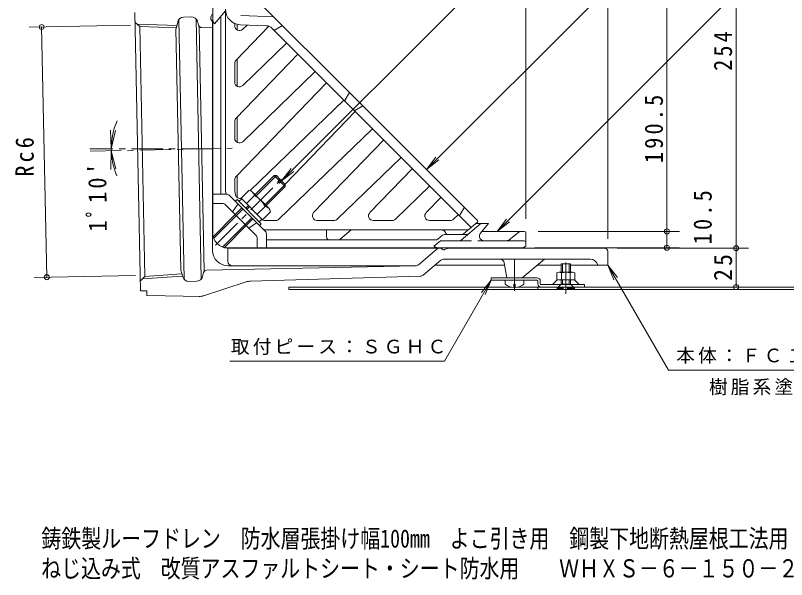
# Model space of a CAD drawing. Units: millimetres at full size, sheet at 1:4; details may follow other scales. Extents: x -509 to 466, y -549 to 533.
# Drawn here: x -354.7 to 140.8, y -549.4 to -186.7 of the extents above; entities that cross this region are included whole.
import ezdxf
from ezdxf.enums import TextEntityAlignment as Align

# ---------------------------------------------------------------- set-up
doc = ezdxf.new("R2010")
doc.units = ezdxf.units.MM
doc.header["$LTSCALE"] = 4
doc.header["$PDMODE"] = 32
doc.header["$PDSIZE"] = 3.2
for name, pattern in [('CHAIN1', [8, 5, -1, 1, -1]), ('DASHED1', [1.8, 1.2, -0.6]), ('DASHED2', [3, 2, -1])]:
    doc.linetypes.add(name, pattern=pattern)
for name, color, linetype, lineweight in [('0-0_通り芯', 4, 'Continuous', 9), ('0-1_躯体', 6, 'Continuous', 9), ('0-2_仕上', 3, 'Continuous', 9), ('0-4_その他', 7, 'Continuous', 9), ('0-5_寸法', 7, 'Continuous', 9), ('0-8', 2, 'Continuous', 9), ('0-A', 2, 'Continuous', 9), ('0-F', 7, 'CHAIN1', 9)]:
    doc.layers.add(name, color=color, linetype=linetype, lineweight=lineweight)
doc.layers.add('F-5_F-5ﾚｲﾔ', color=2, linetype='Continuous')
doc.styles.add('ＭＳ ゴシック', font='')
doc.styles.get('ＭＳ ゴシック').set_extended_font_data('MS Gothic')

msp = doc.modelspace()

# ---------------------------------------------------------------- linework, layer by layer
at = {"layer": '0-0_通り芯', "color": 6}
for p, q in [((-277.979, -184.785), (-274.334, -363.748)), ((-274.793, -193.884), (-277.854, -190.946)), ((-276.384, -192.357), (-250.752, -193.158)), ((-274.793, -193.884), (-271.522, -354.527)), ((-274.793, -193.884), (-251.11, -194.624)), ((-271.522, -354.527), (-274.46, -357.587)), ((-273.049, -356.118), (-247.468, -354.274)), ((-271.522, -354.527), (-247.888, -352.823))]:
    msp.add_line(p, q, dxfattribs=at)
at = {"layer": '0-0_通り芯'}
for p, q in [((-246.588, -187.701), (-241.68, -187.601)), ((-228.228, -185.83), (-229.041, -187.573)), ((-229.041, -187.573), (-229.041, -189.073)), ((-251.484, -195.208), (-250.392, -190.749)), ((-249.632, -189.203), (-246.228, -356.29)), ((-238.635, -188.914), (-235.229, -356.131)), ((-236.965, -193.056), (-237.775, -190.424)), ((-228.308, -190.341), (-229.041, -189.073)), ((-228.041, -337.685), (-228.041, -191.341)), ((-251.51, -195.209), (-248.349, -350.376)), ((-236.535, -193.811), (-233.33, -351.156)), ((-235.013, -194.467), (-228.041, -194.325)), ((-218.141, -336.322), (-218.141, -344.685)), ((-81.949, -336.323), (-218.041, -336.323)), ((-81.949, -336.323), (-81.574, -336.323)), ((-77.176, -336.469), (-78.93, -337.177)), ((-76.426, -336.323), (23.959, -336.323)), ((-83.877, -337.025), (-95.771, -347.005)), ((-79.679, -337.323), (-79.841, -337.323)), ((25.959, -338.323), (25.959, -347.323)), ((-81.329, -344.025), (-92.714, -353.578)), ((14.556, -343.323), (-79.401, -343.323)), ((-40.623, -345.83), (-39.04, -355.323)), ((-248.321, -350.376), (-247.051, -354.776)), ((-97.638, -347.707), (-231.837, -350.44)), ((-97.336, -347.685), (-218.041, -347.685)), ((-40.374, -347.323), (-85.26, -347.323)), ((-4.04, -347.323), (-19.506, -347.323)), ((25.959, -347.323), (1.959, -347.323)), ((19.406, -347.11), (19.459, -347.323)), ((-233.731, -351.929), (-234.432, -354.587)), ((-94.553, -354.279), (-203.609, -357.528)), ((-238.218, -357.566), (-243.127, -357.666)), ((-206.403, -358.013), (-235.041, -367.323)), ((-270.271, -366.834), (-235.041, -367.323))]:
    msp.add_line(p, q, dxfattribs=at)
at = {"layer": '0-0_通り芯', "linetype": 'CHAIN1'}
for p, q in [((-306.726, -273.949), (-215.399, -272.089)), ((-34.04, -343.875), (-34.04, -363.654))]:
    msp.add_line(p, q, dxfattribs=at)
at = {"layer": '0-0_通り芯'}
msp.add_lwpolyline([(-39.04, -355.323), (-29.04, -355.323), (-14.739, -343.323)], dxfattribs=at)
at = {"layer": '0-0_通り芯', "color": 6}
msp.add_lwpolyline([(-274.334, -363.748), (-270.335, -363.667), (-270.271, -366.834)], dxfattribs=at)
at = {"layer": '0-0_通り芯'}
for centre, radius, start, end in [((-246.507, -191.701), 4, 91.16681, 166.23539), ((-241.598, -191.601), 4, 17.11221, 91.16681), ((-227.041, -188.016), 2, 155.004, 180), ((-235.054, -192.468), 2, 197.11221, 271.16681), ((-227.041, -188.537), 2, 180, 209.99432), ((-230.041, -191.341), 2, 0, 29.99432), ((-218.041, -326.323), 10, 180, 270), ((-81.949, -339.323), 3, 90, 130.00061), ((-81.574, -337.323), 1, 29.99821, 90), ((-79.841, -336.323), 1, 209.99821, 270), ((-76.426, -338.323), 2, 90, 112), ((23.959, -338.323), 2, 0, 90), ((-218.041, -337.685), 10, 180, 270), ((-79.679, -335.323), 2, 270, 292), ((-215.141, -344.685), 3, 180, 270), ((-79.401, -346.323), 3, 90, 130.00061), ((-43.582, -346.323), 3, 9.46231, 90), ((-13.647, -346.323), 3, 90, 130.00008), ((14.556, -348.323), 5, 14.03624, 90), ((-231.797, -352.44), 2, 91.16681, 165.22141), ((-97.699, -344.707), 3, 271.16681, 310.00061), ((-243.208, -353.667), 4, 196.09823, 271.16681), ((-238.299, -353.567), 4, 271.16681, 345.22141), ((-94.643, -351.28), 3, 271.70668, 310), ((-29.404, -354.323), 1, 270, 309.99971), ((-203.311, -367.524), 10, 91.70668, 108.00828), ((-236.557, -357.301), 10, 269.20553, 288.00828)]:
    msp.add_arc(centre, radius, start, end, dxfattribs=at)
at = {"layer": '0-1_躯体'}
for p, q in [((-227.743, -328.026), (-227.743, -137.309)), ((-226.743, -192.026), (-219.743, -183.683)), ((-222.743, -301.584), (-222.743, -187.259)), ((-226.743, -192.026), (-227.041, -191.67)), ((-212.243, -192.364), (-212.243, -196.014)), ((-212.243, -214.672), (-212.243, -232.153)), ((-212.243, -252.095), (-212.243, -268.291)), ((-212.243, -289.518), (-212.243, -303.72)), ((-219.293, -301.584), (-227.743, -301.584)), ((-194.181, -325.454), (-217.172, -302.463)), ((-221.779, -307.584), (-227.743, -307.584)), ((-200.181, -327.94), (-219.657, -308.463)), ((-68.295, -331.058), (-55.743, -320.526)), ((-58.935, -320.526), (-50.743, -320.526)), ((-55.838, -326.597), (-50.743, -320.526)), ((-154.756, -324.526), (-154.756, -329.026)), ((-146.338, -330.675), (-139.01, -324.526)), ((-54.939, -325.526), (-27.743, -325.526)), ((-36.499, -330.356), (-31.022, -325.76)), ((-26.743, -326.526), (-26.743, -335.025)), ((-199.302, -330.061), (-199.302, -336.026)), ((-193.302, -327.576), (-193.302, -336.026)), ((-158.302, -331.026), (-193.302, -331.026)), ((-84.642, -331.026), (-158.302, -331.026)), ((-81.851, -331.759), (-85.743, -335.025)), ((-83.357, -330.558), (-80.301, -327.993)), ((-81.208, -331.526), (-69.577, -331.526)), ((-79.015, -327.526), (-64.813, -327.526)), ((-53.54, -331.526), (-39.713, -331.526)), ((-39.713, -331.526), (-27.743, -331.526)), ((-219.743, -336.026), (-29.027, -336.026)), ((-85.743, -335.025), (-85.388, -335.324)), ((-27.099, -335.324), (-26.743, -335.025))]:
    msp.add_line(p, q, dxfattribs=at)
at = {"layer": '0-1_躯体', "linetype": 'CHAIN1'}
msp.add_line((-226.114, -334.396), (-183.213, -291.495), dxfattribs=at)
at = {"layer": '0-1_躯体', "linetype": 'DASHED2'}
for p, q in [((-212.162, -308.635), (-215.158, -312.962)), ((-200.352, -320.444), (-204.68, -323.44)), ((-69.577, -331.526), (-53.54, -331.526))]:
    msp.add_line(p, q, dxfattribs=at)
at = {"layer": '0-1_躯体'}
for centre, radius, start, end in [((-224.743, -189.742), 3, 180, 220.00018), ((-219.293, -304.584), 3, 44.99976, 90), ((-221.779, -310.584), 3, 45.00017, 90), ((-196.302, -327.576), 3, 0, 45), ((-53.54, -328.526), 3, 140.00015, 270), ((-30.379, -326.526), 1, 90, 129.99971), ((-27.743, -326.526), 1, 0, 90), ((-219.743, -328.026), 8, 180, 186.62801), ((-219.743, -328.026), 8, 180.10083, 186.62801), ((-202.302, -330.061), 3, 0, 44.99983), ((-152.756, -329.026), 2, 180, 270), ((-147.303, -329.526), 1.5, 270, 310.00003), ((-84.642, -329.026), 2, 270, 309.99985), ((-81.208, -332.526), 1, 90, 130.0004), ((-79.015, -329.526), 2, 90, 129.99985), ((-69.58, -329.526), 2, 270, 309.99985), ((-64.813, -325.526), 2, 270, 310.00008), ((-39.713, -326.526), 5, 270, 310.00026), ((-27.743, -332.526), 1, 0, 90), ((-219.743, -328.026), 8, 263.99348, 270), ((-219.743, -328.026), 8, 263.99366, 270), ((-83.459, -333.026), 3, 229.99982, 270), ((-29.027, -333.026), 3, 270, 309.99908)]:
    msp.add_arc(centre, radius, start, end, dxfattribs=at)
at = {"layer": '0-1_躯体', "linetype": 'DASHED2'}
for centre, start, end in [((-212.984, -308.065), 325.30484, 45.00075), ((-199.783, -321.266), 44.99925, 124.69516)]:
    msp.add_arc(centre, 1, start, end, dxfattribs=at)
at = {"layer": '0-2_仕上'}
for p, q in [((-213.743, -162.525), (-135.743, -240.526)), ((-219.743, -184.279), (-219.743, -297.526)), ((-209.903, -186.679), (-188.746, -187.523)), ((-213.743, -193.416), (-213.743, -191.847)), ((-193.283, -193.347), (-210.142, -192.674)), ((-205.834, -192.846), (-208.659, -195.574)), ((-187.723, -195.96), (-183.089, -193.18)), ((-191.895, -193.601), (-212.901, -215.353)), ((-189.947, -194.807), (-61.813, -322.941)), ((-180.365, -204.389), (-208.659, -231.713)), ((-173.146, -211.608), (-212.901, -252.776)), ((-213.743, -229.554), (-213.743, -217.437)), ((-161.98, -222.774), (-208.659, -267.851)), ((-154.761, -229.993), (-212.901, -290.199)), ((-142.766, -240.917), (-139.986, -236.283)), ((-143.595, -241.159), (-203.806, -299.303)), ((-57.743, -318.526), (-135.743, -240.526)), ((-136.134, -247.548), (-131.5, -244.768)), ((-136.376, -248.378), (-181.398, -295.246)), ((-213.743, -265.693), (-213.743, -254.86)), ((-125.211, -259.543), (-185.416, -317.684)), ((-117.991, -266.763), (-163.069, -313.442)), ((-106.826, -277.928), (-147.994, -317.684)), ((-99.607, -285.147), (-126.93, -313.442)), ((-213.743, -297.526), (-213.743, -292.283)), ((-88.441, -296.313), (-110.571, -317.684)), ((-81.222, -303.532), (-90.791, -313.442)), ((-69.009, -314.674), (-66.228, -310.04)), ((-70.056, -314.698), (-73.148, -317.684)), ((-192.743, -318.526), (-187.5, -318.526)), ((-160.911, -318.526), (-150.078, -318.526)), ((-124.772, -318.526), (-112.655, -318.526)), ((-88.633, -318.526), (-75.232, -318.526)), ((-66.859, -327.175), (-57.743, -319.526)), ((-57.743, -318.526), (-57.743, -319.526)), ((-63.702, -324.526), (-192.743, -324.526)), ((-78.415, -326.184), (-78.158, -326.696)), ((-67.823, -327.526), (-76.817, -327.526))]:
    msp.add_line(p, q, dxfattribs=at)
for centre, radius, start, end in [((-209.743, -182.682), 10, 180, 267.71468), ((-210.743, -193.416), 3, 179.99992, 314.00021), ((-193.482, -198.343), 5, 44.99988, 87.71455), ((-188.237, -195.103), 1, 225, 300.964), ((-210.743, -217.437), 3, 136.00003, 179.99992), ((-210.743, -229.554), 3, 179.99992, 313.99997), ((-141.909, -241.431), 1, 149.03673, 225), ((-136.649, -246.691), 1, 225, 300.96327), ((-210.743, -254.86), 3, 136.00003, 179.99983), ((-210.743, -265.693), 3, 179.99983, 313.99997), ((-210.743, -292.283), 3, 136.00003, 179.99983), ((-192.743, -297.526), 27, 180, 188.64587), ((-192.743, -297.526), 21, 180, 192.49571), ((-210.317, -301.42), 3, 192.49577, 285.33467), ((-160.911, -315.526), 3, 136.00003, 270.00017), ((-124.772, -315.526), 3, 136.00003, 270.00008), ((-88.633, -315.526), 3, 135.99979, 270.00008), ((-68.151, -315.189), 1, 149.03612, 225), ((-192.743, -297.526), 21, 258.88734, 269.99997), ((-187.5, -315.526), 3, 270.00017, 313.99997), ((-150.078, -315.526), 3, 270.00017, 313.99997), ((-112.655, -315.526), 3, 270.00008, 313.99997), ((-75.232, -315.526), 3, 270, 313.99974), ((-192.743, -297.526), 27, 264.72871, 270), ((-81.098, -327.526), 3, 26.56038, 90), ((-76.817, -326.026), 1.5, 206.56039, 270), ((-67.823, -326.026), 1.5, 270, 310.00034)]:
    msp.add_arc(centre, radius, start, end, dxfattribs=at)
at = {"layer": '0-4_その他'}
for p, q in [((25.959, 132.677), (25.959, -330.323)), ((-26.743, 106.677), (-26.743, -317.526)), ((108.317, -336.323), (108.317, -82.323)), ((63.9, -325.526), (63.9, -135.026)), ((-345.798, -194.287), (-280.793, -192.963)), ((-337.8, -194.124), (-334.524, -354.973)), ((-293.067, -272.354), (-293.59, -260.365)), ((-293.067, -272.354), (-290.469, -260.638)), ((-293.047, -273.671), (-293.327, -285.667)), ((-293.047, -273.671), (-290.212, -285.331)), ((71.9, -325.526), (-18.743, -325.526)), ((63.9, -336.026), (63.9, -325.526)), ((71.9, -336.026), (-21.027, -336.026)), ((116.317, -336.323), (31.959, -336.323)), ((108.317, -361.323), (108.317, -336.323)), ((-342.522, -355.136), (-277.517, -353.812))]:
    msp.add_line(p, q, dxfattribs=at)
msp.add_arc((-247.983, -272.347), 45.084, 156.63402, 202.7846, dxfattribs=at)
for p in [(-337.8, -194.124), (63.9, -325.526), (63.9, -336.026), (108.317, -336.323), (-334.524, -354.973), (108.317, -361.323)]:
    msp.add_point(p, dxfattribs=at)
at = {"layer": '0-5_寸法'}
for p, q in [((-183.626, -293.017), (195.721, 86.33)), ((-90.556, -285.712), (195.721, 0.565)), ((-45.253, -325.506), (195.721, -84.532)), ((-90.556, -285.712), (-84.469, -277.779)), ((-90.556, -285.712), (-82.623, -279.625)), ((-183.626, -293.017), (-177.539, -285.084)), ((-183.626, -293.017), (-175.693, -286.93)), ((-45.253, -325.506), (-39.166, -317.573)), ((-45.253, -325.506), (-37.32, -319.419)), ((25.959, -347.323), (64.867, -414.713)), ((25.959, -347.323), (32.047, -355.257)), ((25.959, -347.323), (29.786, -356.562)), ((-49.041, -356.923), (-79.069, -408.933)), ((-49.041, -356.923), (-55.128, -364.857)), ((-49.041, -356.923), (-52.868, -366.162)), ((-216.91, -408.933), (-79.069, -408.933)), ((64.867, -414.713), (184.888, -414.713))]:
    msp.add_line(p, q, dxfattribs=at)
at = {"layer": '0-8', "linetype": 'CHAIN1'}
msp.add_line((-1.04, -345.594), (-1.04, -365.722), dxfattribs=at)
at = {"layer": '0-8'}
for p, q in [((-19.541, -355.323), (-49.041, -355.323)), ((-49.041, -356.923), (-49.041, -355.323)), ((-179.04, -361.323), (-179.04, -362.923)), ((-36.032, -361.323), (-179.04, -361.323)), ((-19.541, -356.923), (-49.041, -356.923)), ((180.959, -361.323), (-32.049, -361.323)), ((-19.041, -357.423), (-19.041, -359.223)), ((-19.04, -361.323), (-19.04, -362.923)), ((-17.44, -359.223), (-17.44, -357.423)), ((-16.94, -359.723), (7.622, -359.723)), ((-6.703, -356.723), (-9.703, -359.723)), ((-6.353, -356.723), (4.272, -356.723)), ((4.622, -356.723), (7.622, -359.723)), ((6.96, -361.323), (10.959, -361.323)), ((7.622, -359.723), (10.959, -359.723)), ((10.959, -359.723), (10.959, -361.323)), ((180.959, -362.923), (-179.04, -362.923))]:
    msp.add_line(p, q, dxfattribs=at)
for centre, radius, start, end in [((-19.541, -357.423), 2.1, 0, 90), ((-19.541, -357.423), 0.5, 0, 90), ((-16.94, -359.223), 2.1, 180, 270), ((-16.94, -359.223), 0.5, 180, 270)]:
    msp.add_arc(centre, radius, start, end, dxfattribs=at)
at = {"layer": '0-A'}
for p, q in [((-200.632, -301.891), (-188.399, -289.659)), ((-199.925, -302.598), (-186.985, -289.659)), ((-188.399, -289.659), (-186.985, -289.659)), ((-185.394, -292.664), (-188.399, -289.659)), ((-184.687, -291.957), (-186.985, -289.659)), ((-186.101, -293.371), (-184.687, -291.957)), ((-194.268, -308.255), (-181.328, -295.316)), ((-193.561, -308.962), (-181.328, -296.73)), ((-185.041, -294.432), (-186.101, -293.371)), ((-185.041, -294.432), (-183.626, -293.017)), ((-181.328, -296.73), (-184.333, -293.724)), ((-181.328, -295.316), (-183.626, -293.017)), ((-181.328, -295.316), (-181.328, -296.73)), ((-204.659, -299.13), (-209.683, -304.154)), ((-202.291, -300.232), (-191.902, -310.621)), ((-213.431, -306.204), (-212.299, -305.073)), ((-196.743, -320.629), (-212.299, -305.073)), ((-211.026, -306.346), (-209.259, -304.578)), ((-195.824, -318.013), (-209.683, -304.154)), ((-201.189, -302.6), (-206.213, -307.624)), ((-206.695, -310.677), (-204.927, -308.909)), ((-205.988, -311.384), (-204.22, -309.616)), ((-194.27, -309.519), (-199.294, -314.543)), ((-227.69, -328.949), (-213.43, -314.69)), ((-227.336, -330.01), (-212.723, -315.397)), ((-190.799, -312.989), (-195.824, -318.013)), ((-221.658, -335.646), (-207.066, -321.054)), ((-220.591, -335.992), (-206.359, -321.761)), ((-198.016, -319.357), (-196.248, -317.589)), ((-197.874, -321.761), (-196.743, -320.629)), ((1.959, -346.404), (-4.04, -346.404)), ((-4.04, -351.723), (-4.04, -346.404)), ((-3.171, -351.723), (-3.171, -346.404)), ((1.089, -351.723), (1.089, -346.404)), ((1.959, -351.723), (1.959, -346.404)), ((-5.347, -351.723), (3.266, -351.723)), ((-6.791, -352.213), (-6.791, -356.723)), ((-3.904, -352.213), (-3.904, -356.723)), ((1.823, -352.213), (1.823, -356.723)), ((4.709, -352.213), (4.709, -356.723)), ((-40.04, -359.523), (-40.04, -356.923)), ((-34.52, -359.523), (-33.561, -359.523)), ((-34.52, -361.512), (-34.52, -359.523)), ((-33.561, -361.512), (-33.561, -359.523)), ((-28.04, -359.523), (-28.04, -356.923)), ((-6.791, -356.723), (-6.353, -356.723)), ((4.709, -356.723), (4.272, -356.723))]:
    msp.add_line(p, q, dxfattribs=at)
at = {"layer": '0-A', "linetype": 'DASHED2'}
for p, q in [((-213.431, -314.69), (-209.188, -310.447)), ((-212.723, -315.397), (-208.481, -311.154)), ((-207.066, -321.054), (-202.824, -316.811)), ((-206.359, -321.761), (-202.117, -317.518))]:
    msp.add_line(p, q, dxfattribs=at)
at = {"layer": '0-A', "linetype": 'DASHED1'}
for p, q in [((-4.04, -359.454), (-6.69, -362.104)), ((-4.04, -356.723), (-4.04, -359.454)), ((-4.04, -359.454), (1.959, -359.454)), ((-3.171, -359.454), (-3.171, -356.723)), ((1.089, -359.454), (1.089, -356.723)), ((1.959, -356.723), (1.959, -359.454)), ((1.959, -359.454), (4.61, -362.104)), ((-6.69, -362.404), (-6.69, -362.104)), ((4.609, -362.404), (-6.69, -362.404))]:
    msp.add_line(p, q, dxfattribs=at)
msp.add_lwpolyline([(4.609, -362.404), (4.609, -362.104), (-6.69, -362.104)], dxfattribs=at)
at = {"layer": '0-A'}
for centre, radius, start, end in [((-204.986, -302.927), 3.811, 4.92564, 85.07436), ((-206.87, -315.2), 13.822, 24.26926, 65.73074), ((-194.597, -313.316), 3.811, 4.92564, 85.07436), ((-5.347, -354.091), 2.368, 52.44278, 127.55722), ((-1.04, -360.321), 8.598, 70.548, 109.452), ((3.266, -354.091), 2.368, 52.44278, 127.55722), ((-34.04, -351.523), 10, 233.13013, 267.25438), ((-34.04, -351.523), 10, 272.74562, 306.86987)]:
    msp.add_arc(centre, radius, start, end, dxfattribs=at)
at = {"layer": '0-F'}
msp.add_line((-228.041, -272.347), (-306.758, -272.347), dxfattribs=at)

# ---------------------------------------------------------------- texts
at = {"layer": '0-4_その他', "color": 2, "char_height": 11.73, "attachment_point": 7, "style": 'ＭＳ ゴシック'}
for s, insert, rotation in [('\\T1.27;\\W0.9;254', (105.917, -222.323), 90), ('\\T1.28;\\W0.9;190.5', (61.5, -281.626), 90), ('\\T1.27;\\W0.9;Rc6', (-342.72, -290.369), 90), ("\\T1.28;\\W0.9;1ﾟ10'", (-295.732, -325.603), 90.583), ('\\T1.28;\\W0.9;10.5', (92.843, -333.837), 90), ('\\T1.27;\\W0.95;25', (105.917, -357.323), 90)]:
    msp.add_mtext(s, dxfattribs=dict(at, insert=insert, rotation=rotation))
at = {"layer": '0-5_寸法', "char_height": 8.798, "attachment_point": 7, "style": 'ＭＳ ゴシック'}
for s, insert in [('\\T1.17;取付ピース：ＳＧＨＣ', (-216.253, -404.938)), ('\\T1.17;本体：ＦＣ１５０', (69.877, -410.644)), ('\\T1.17;樹脂系塗装', (90.877, -430.891))]:
    msp.add_mtext(s, dxfattribs=dict(at, insert=insert))
at = {"layer": 'F-5_F-5ﾚｲﾔ', "style": 'ＭＳ ゴシック', "width": 0.8}
for s, p in [('鋳鉄製ルーフドレン\u3000防水層張掛け幅100mm\u3000よこ引き用\u3000鋼製下地断熱屋根工法用', (-337.924, -532.337)), ('ねじ込み式\u3000改質アスファルトシート・シート防水用\u3000\u3000ＷＨＸＳ－６－１５０－２５', (-338.116, -551.524))]:
    msp.add_text(s, height=11.73, dxfattribs=at).set_placement(p, align=Align.BOTTOM_LEFT)

doc.saveas('drawing.dxf')
